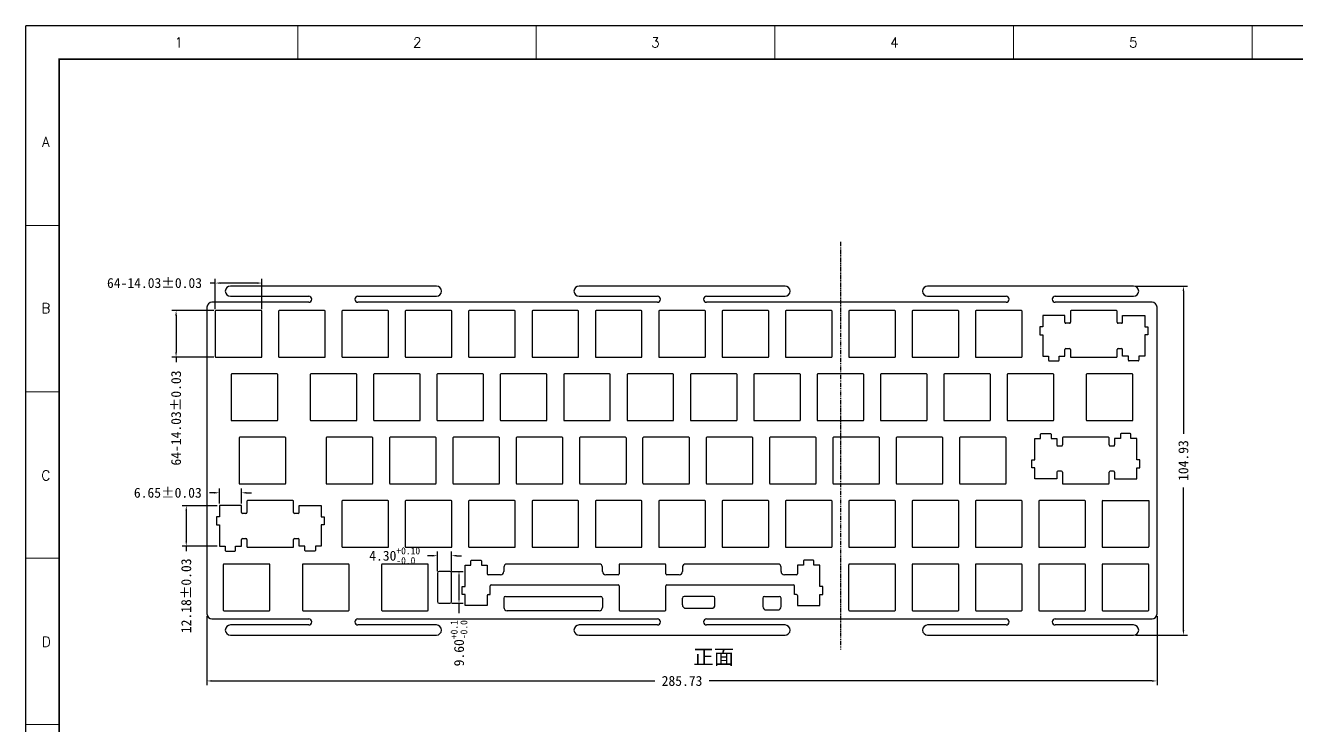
# Model space of a CAD drawing. Header units: millimetres. Extents: x -704 to 518, y -158 to 262.
# Drawn here: x -76.7 to 305.6, y 51.9 to 262.4 of the extents above; entities that cross this region are included whole.
import ezdxf
from ezdxf.enums import TextEntityAlignment as Align

# ---------------------------------------------------------------- set-up
doc = ezdxf.new("R2010")
doc.units = ezdxf.units.MM
doc.linetypes.add('PHANTOM', pattern=[2.5, 1.25, -0.25, 0.25, -0.25, 0.25, -0.25])
for name, color, linetype in [('0 @ 1', 7, 'Continuous'), ('DEFAULT_3', 7, 'PHANTOM'), ('KeepOutLayer', 6, 'Continuous')]:
    doc.layers.add(name, color=color, linetype=linetype)
doc.styles.add('POSITION', font='romanc.shx', dxfattribs={"height": 3})
doc.styles.get("Standard").update_dxf_attribs({"font": ''})
doc.styles.add('说明', font='', dxfattribs={"height": 3})
doc.styles.get('Standard').set_extended_font_data('SimSun')
doc.styles.get('说明').set_extended_font_data('SimSun')
doc.dimstyles.get("Standard").update_dxf_attribs({"dimtxt": 3, "dimasz": 1.5, "dimexe": 1.25, "dimexo": 0.65, "dimgap": 2, "dimtad": 0, "dimzin": 0, "dimdsep": 46, "dimtxsty": 'Standard', "dimcen": 2, "dimclrd": 3, "dimclre": 3, "dimclrt": 3, "dimazin": 0, "dimtfac": 1, "dimtofl": 0, "dimtmove": 0, "dimatfit": 3, "dimfxl": 0, "dimtolj": 1, "dimtzin": 0, "dimarcsym": 0})

# ---------------------------------------------------------------- blocks, each defined once
blk = doc.blocks.new('*D63')
at = {"color": 3, "lineweight": -2, "transparency": 16777216}
for p, q in [((-19.63, 184.9), (-21.13, 184.9)), ((-19.63, 177.09), (-19.63, 186.15)), ((-7.1, 184.9), (-18.13, 184.9)), ((-5.6, 177.09), (-5.6, 186.15))]:
    blk.add_line(p, q, dxfattribs=at)
at = {"color": 3, "transparency": 16777216}
for points in [[(-18.13, 185.15), (-18.13, 184.65), (-19.63, 184.9)], [(-7.1, 185.15), (-7.1, 184.65), (-5.6, 184.9)]]:
    blk.add_solid(points, dxfattribs=at)
at = {"layer": 'Defpoints', "color": 0, "transparency": 16777216}
for p in [(-19.63, 184.9), (-19.63, 176.44), (-5.6, 176.44)]:
    blk.add_point(p, dxfattribs=at)
at = {"color": 3, "transparency": 16777216, "insert": (-37.91, 184.9), "char_height": 3, "attachment_point": 5}
blk.add_mtext('\\A1;64-14.03%%P0.03', dxfattribs=at)
blk = doc.blocks.new('*D64')
at = {"color": 3, "lineweight": -2, "transparency": 16777216}
for p, q in [((-20.08, 176.63), (-32.67, 176.63)), ((-31.42, 175.13), (-31.42, 164.1)), ((-20.08, 162.6), (-32.67, 162.6)), ((-31.42, 162.6), (-31.42, 161.1))]:
    blk.add_line(p, q, dxfattribs=at)
at = {"color": 3, "transparency": 16777216}
for points in [[(-31.67, 175.13), (-31.17, 175.13), (-31.42, 176.63)], [(-31.67, 164.1), (-31.17, 164.1), (-31.42, 162.6)]]:
    blk.add_solid(points, dxfattribs=at)
at = {"layer": 'Defpoints', "color": 0, "transparency": 16777216}
for p in [(-19.43, 176.63), (-31.42, 162.6), (-19.43, 162.6)]:
    blk.add_point(p, dxfattribs=at)
at = {"color": 3, "transparency": 16777216, "insert": (-31.42, 144.32), "char_height": 3, "attachment_point": 5, "rotation": 90}
blk.add_mtext('\\A1;64-14.03%%P0.03', dxfattribs=at)
blk = doc.blocks.new('*D65')
at = {"color": 3, "lineweight": -2, "transparency": 16777216}
for p, q in [((-19.06, 117.97), (-29.61, 117.97)), ((-28.36, 116.47), (-28.36, 107.29)), ((-19.06, 105.79), (-29.61, 105.79)), ((-28.36, 105.79), (-28.36, 104.29))]:
    blk.add_line(p, q, dxfattribs=at)
at = {"color": 3, "transparency": 16777216}
for points in [[(-28.61, 116.47), (-28.11, 116.47), (-28.36, 117.97)], [(-28.61, 107.29), (-28.11, 107.29), (-28.36, 105.79)]]:
    blk.add_solid(points, dxfattribs=at)
at = {"layer": 'Defpoints', "color": 0, "transparency": 16777216}
for p in [(-18.41, 117.97), (-28.36, 105.79), (-18.41, 105.79)]:
    blk.add_point(p, dxfattribs=at)
at = {"color": 3, "transparency": 16777216, "insert": (-28.36, 90.87), "char_height": 3, "attachment_point": 5, "rotation": 90}
blk.add_mtext('\\A1;12.18%%P0.03', dxfattribs=at)
blk = doc.blocks.new('*D66')
at = {"color": 3, "lineweight": -2, "transparency": 16777216}
for p, q in [((-18.41, 118.62), (-18.41, 123.09)), ((-11.76, 118.62), (-11.76, 123.09)), ((-19.91, 121.84), (-21.41, 121.84)), ((-10.26, 121.84), (-8.76, 121.84))]:
    blk.add_line(p, q, dxfattribs=at)
at = {"color": 3, "transparency": 16777216}
for points in [[(-19.91, 122.09), (-19.91, 121.59), (-18.41, 121.84)], [(-10.26, 122.09), (-10.26, 121.59), (-11.76, 121.84)]]:
    blk.add_solid(points, dxfattribs=at)
at = {"layer": 'Defpoints', "color": 0, "transparency": 16777216}
for p in [(-18.41, 121.84), (-18.41, 117.97), (-11.76, 117.97)]:
    blk.add_point(p, dxfattribs=at)
at = {"color": 3, "transparency": 16777216, "insert": (-33.91, 121.84), "char_height": 3, "attachment_point": 5}
blk.add_mtext('\\A1;6.65%%P0.03', dxfattribs=at)
blk = doc.blocks.new('*D67')
at = {"color": 3, "lineweight": -2, "transparency": 16777216}
for p, q in [((47.15, 98.27), (47.15, 104.18)), ((51.45, 98.27), (51.45, 104.18)), ((45.65, 102.93), (44.15, 102.93)), ((52.95, 102.93), (54.45, 102.93))]:
    blk.add_line(p, q, dxfattribs=at)
at = {"color": 3, "transparency": 16777216}
for points in [[(45.65, 103.18), (45.65, 102.68), (47.15, 102.93)], [(52.95, 103.18), (52.95, 102.68), (51.45, 102.93)]]:
    blk.add_solid(points, dxfattribs=at)
at = {"layer": 'Defpoints', "color": 0, "transparency": 16777216}
for p in [(47.15, 102.93), (47.15, 97.62), (51.45, 97.62)]:
    blk.add_point(p, dxfattribs=at)
at = {"color": 3, "transparency": 16777216, "insert": (34.32, 102.93), "char_height": 3, "attachment_point": 5}
blk.add_mtext('\\A1;4.30{\\H0.7x;\\S+0.10^ -0.0;}', dxfattribs=at)
blk = doc.blocks.new('*D68')
at = {"color": 3, "lineweight": -2, "transparency": 16777216}
for p, q in [((51.5, 98.22), (54.91, 98.22)), ((53.66, 96.72), (53.66, 90.12)), ((51.5, 88.62), (54.91, 88.62)), ((53.66, 88.62), (53.66, 85.69))]:
    blk.add_line(p, q, dxfattribs=at)
at = {"color": 3, "transparency": 16777216}
for points in [[(53.41, 96.72), (53.91, 96.72), (53.66, 98.22)], [(53.41, 90.12), (53.91, 90.12), (53.66, 88.62)]]:
    blk.add_solid(points, dxfattribs=at)
at = {"layer": 'Defpoints', "color": 0, "transparency": 16777216}
for p in [(50.85, 98.22), (50.85, 88.62), (53.66, 88.62)]:
    blk.add_point(p, dxfattribs=at)
at = {"color": 3, "transparency": 16777216, "insert": (53.66, 76.61), "char_height": 3, "attachment_point": 5, "rotation": 90}
blk.add_mtext('\\A1;9.60{\\H0.7x;\\S+0.1^ -0.0;}', dxfattribs=at)
blk = doc.blocks.new('*D69')
at = {"color": 3, "lineweight": -2, "transparency": 16777216}
for p, q in [((257.21, 183.98), (272.78, 183.98)), ((271.53, 182.48), (271.53, 139.59)), ((271.53, 80.55), (271.53, 123.47)), ((257.2, 79.05), (272.78, 79.05))]:
    blk.add_line(p, q, dxfattribs=at)
at = {"color": 3, "transparency": 16777216}
for points in [[(271.28, 182.48), (271.78, 182.48), (271.53, 183.98)], [(271.28, 80.55), (271.78, 80.55), (271.53, 79.05)]]:
    blk.add_solid(points, dxfattribs=at)
at = {"layer": 'Defpoints', "color": 0, "transparency": 16777216}
for p in [(256.56, 183.98), (256.55, 79.05), (271.53, 79.05)]:
    blk.add_point(p, dxfattribs=at)
at = {"color": 3, "transparency": 16777216, "insert": (271.53, 131.53), "char_height": 3, "attachment_point": 5, "rotation": 90}
blk.add_mtext('\\A1;104.93', dxfattribs=at)
blk = doc.blocks.new('*D70')
at = {"color": 3, "lineweight": -2, "transparency": 16777216}
for p, q in [((-22.13, 84.75), (-22.13, 64.02)), ((263.6, 84.75), (263.6, 64.02)), ((-20.63, 65.27), (112.54, 65.27)), ((262.1, 65.27), (128.93, 65.27))]:
    blk.add_line(p, q, dxfattribs=at)
at = {"color": 3, "transparency": 16777216}
for points in [[(-20.63, 65.52), (-20.63, 65.02), (-22.13, 65.27)], [(262.1, 65.52), (262.1, 65.02), (263.6, 65.27)]]:
    blk.add_solid(points, dxfattribs=at)
at = {"layer": 'Defpoints', "color": 0, "transparency": 16777216}
for p in [(-22.13, 85.4), (263.6, 85.4), (263.6, 65.27)]:
    blk.add_point(p, dxfattribs=at)
at = {"color": 3, "transparency": 16777216, "insert": (120.74, 65.27), "char_height": 3, "attachment_point": 5}
blk.add_mtext('\\A1;285.73', dxfattribs=at)

msp = doc.modelspace()

# ---------------------------------------------------------------- linework, layer by layer
for p in [(517.414, 262.205), (-76.586, -157.795)]:
    msp.add_line(p, (-76.586, 262.205))
at = {"color": 7, "linetype": 'Continuous'}
for p, q in [((-19.63, 176.432), (-19.63, 162.802)), ((-5.8, 176.632), (-19.43, 176.632)), ((-5.6, 162.802), (-5.6, 176.432)), ((-0.58, 176.432), (-0.58, 162.802)), ((13.25, 176.632), (-0.38, 176.632)), ((13.45, 162.802), (13.45, 176.432)), ((18.47, 176.432), (18.47, 162.802)), ((32.3, 176.632), (18.67, 176.632)), ((32.5, 162.802), (32.5, 176.432)), ((37.52, 176.432), (37.52, 162.802)), ((51.35, 176.632), (37.72, 176.632)), ((51.55, 162.802), (51.55, 176.432)), ((56.57, 176.432), (56.57, 162.802)), ((70.4, 176.632), (56.77, 176.632)), ((70.6, 162.802), (70.6, 176.432)), ((75.62, 176.432), (75.62, 162.802)), ((89.45, 176.632), (75.82, 176.632)), ((89.65, 162.802), (89.65, 176.432)), ((94.67, 176.432), (94.67, 162.802)), ((108.5, 176.632), (94.87, 176.632)), ((108.7, 162.802), (108.7, 176.432)), ((113.72, 176.432), (113.72, 162.802)), ((127.55, 176.632), (113.92, 176.632)), ((127.75, 162.802), (127.75, 176.432)), ((132.77, 176.432), (132.77, 162.802)), ((146.6, 176.632), (132.97, 176.632)), ((146.8, 162.802), (146.8, 176.432)), ((151.82, 176.432), (151.82, 162.802)), ((165.65, 176.632), (152.02, 176.632)), ((165.85, 162.802), (165.85, 176.432)), ((170.87, 176.432), (170.87, 162.802)), ((184.7, 176.632), (171.07, 176.632)), ((184.9, 162.802), (184.9, 176.432)), ((189.92, 176.432), (189.92, 162.802)), ((203.75, 176.632), (190.12, 176.632)), ((203.95, 162.802), (203.95, 176.432)), ((208.97, 176.432), (208.97, 162.802)), ((222.8, 176.632), (209.17, 176.632)), ((223, 162.802), (223, 176.432)), ((237.545, 176.432), (237.545, 173.102)), ((251.375, 176.632), (237.745, 176.632)), ((251.575, 173.102), (251.575, 176.432)), ((229.235, 175.122), (229.235, 171.787)), ((235.885, 175.122), (229.235, 175.122)), ((235.885, 173.102), (235.885, 175.122)), ((237.245, 172.802), (236.185, 172.802)), ((252.935, 172.802), (251.875, 172.802)), ((253.235, 173.102), (253.235, 175.122)), ((253.235, 175.122), (259.885, 175.122)), ((259.885, 175.122), (259.885, 171.787)), ((228.335, 171.787), (228.335, 169.367)), ((229.235, 171.787), (228.335, 171.787)), ((228.335, 169.367), (229.235, 169.367)), ((229.235, 169.367), (229.235, 162.942)), ((259.885, 171.787), (260.785, 171.787)), ((259.885, 169.367), (259.885, 162.942)), ((260.785, 169.367), (259.885, 169.367)), ((260.785, 171.787), (260.785, 169.367)), ((235.885, 162.942), (235.885, 164.913)), ((236.185, 165.213), (237.245, 165.213)), ((237.545, 164.913), (237.545, 162.802)), ((251.575, 162.802), (251.575, 164.913)), ((251.875, 165.213), (252.935, 165.213)), ((253.235, 162.942), (253.235, 164.913)), ((-19.43, 162.602), (-5.8, 162.602)), ((-0.38, 162.602), (13.25, 162.602)), ((18.67, 162.602), (32.3, 162.602)), ((37.72, 162.602), (51.35, 162.602)), ((56.77, 162.602), (70.4, 162.602)), ((75.82, 162.602), (89.45, 162.602)), ((94.87, 162.602), (108.5, 162.602)), ((113.92, 162.602), (127.55, 162.602)), ((132.97, 162.602), (146.6, 162.602)), ((152.02, 162.602), (165.65, 162.602)), ((171.07, 162.602), (184.7, 162.602)), ((190.12, 162.602), (203.75, 162.602)), ((209.17, 162.602), (222.8, 162.602)), ((229.235, 162.942), (230.985, 162.942)), ((230.985, 162.942), (230.985, 161.667)), ((231.185, 161.467), (233.935, 161.467)), ((234.135, 161.667), (234.135, 162.942)), ((234.135, 162.942), (235.885, 162.942)), ((237.745, 162.602), (251.375, 162.602)), ((254.985, 162.942), (253.235, 162.942)), ((254.985, 161.667), (254.985, 162.942)), ((257.935, 161.467), (255.185, 161.467)), ((258.135, 162.942), (258.135, 161.667)), ((259.885, 162.942), (258.135, 162.942)), ((-14.867, 157.382), (-14.867, 143.752)), ((-1.037, 157.582), (-14.667, 157.582)), ((-0.837, 143.752), (-0.837, 157.382)), ((8.945, 157.382), (8.945, 143.752)), ((22.775, 157.582), (9.145, 157.582)), ((22.975, 143.752), (22.975, 157.382)), ((27.995, 157.382), (27.995, 143.752)), ((41.825, 157.582), (28.195, 157.582)), ((42.025, 143.752), (42.025, 157.382)), ((47.045, 157.382), (47.045, 143.752)), ((60.875, 157.582), (47.245, 157.582)), ((61.075, 143.752), (61.075, 157.382)), ((66.095, 157.382), (66.095, 143.752)), ((79.925, 157.582), (66.295, 157.582)), ((80.125, 143.752), (80.125, 157.382)), ((85.145, 157.382), (85.145, 143.752)), ((98.975, 157.582), (85.345, 157.582)), ((99.175, 143.752), (99.175, 157.382)), ((104.195, 157.382), (104.195, 143.752)), ((118.025, 157.582), (104.395, 157.582)), ((118.225, 143.752), (118.225, 157.382)), ((123.245, 157.382), (123.245, 143.752)), ((137.075, 157.582), (123.445, 157.582)), ((137.275, 143.752), (137.275, 157.382)), ((142.295, 157.382), (142.295, 143.752)), ((156.125, 157.582), (142.495, 157.582)), ((156.325, 143.752), (156.325, 157.382)), ((161.345, 157.382), (161.345, 143.752)), ((175.175, 157.582), (161.545, 157.582)), ((175.375, 143.752), (175.375, 157.382)), ((180.395, 157.382), (180.395, 143.752)), ((194.225, 157.582), (180.595, 157.582)), ((194.425, 143.752), (194.425, 157.382)), ((199.445, 157.382), (199.445, 143.752)), ((213.275, 157.582), (199.645, 157.582)), ((213.475, 143.752), (213.475, 157.382)), ((218.495, 157.382), (218.495, 143.752)), ((232.325, 157.582), (218.695, 157.582)), ((232.525, 143.752), (232.525, 157.382)), ((242.308, 157.382), (242.308, 143.752)), ((256.138, 157.582), (242.508, 157.582)), ((256.338, 143.752), (256.338, 157.382)), ((-14.667, 143.552), (-1.037, 143.552)), ((9.145, 143.552), (22.775, 143.552)), ((28.195, 143.552), (41.825, 143.552)), ((47.245, 143.552), (60.875, 143.552)), ((66.295, 143.552), (79.925, 143.552)), ((85.345, 143.552), (98.975, 143.552)), ((104.395, 143.552), (118.025, 143.552)), ((123.445, 143.552), (137.075, 143.552)), ((142.495, 143.552), (156.125, 143.552)), ((161.545, 143.552), (175.175, 143.552)), ((180.595, 143.552), (194.225, 143.552)), ((199.645, 143.552), (213.275, 143.552)), ((218.695, 143.552), (232.325, 143.552)), ((242.508, 143.552), (256.138, 143.552)), ((-12.486, 138.332), (-12.486, 124.702)), ((1.344, 138.532), (-12.286, 138.532)), ((1.544, 124.702), (1.544, 138.332)), ((13.704, 138.332), (13.704, 124.702)), ((27.534, 138.532), (13.904, 138.532)), ((27.734, 124.702), (27.734, 138.332)), ((32.754, 138.332), (32.754, 124.702)), ((46.584, 138.532), (32.954, 138.532)), ((46.784, 124.702), (46.784, 138.332)), ((51.804, 138.332), (51.804, 124.702)), ((65.634, 138.532), (52.004, 138.532)), ((65.834, 124.702), (65.834, 138.332)), ((70.854, 138.332), (70.854, 124.702)), ((84.684, 138.532), (71.054, 138.532)), ((84.884, 124.702), (84.884, 138.332)), ((89.904, 138.332), (89.904, 124.702)), ((103.734, 138.532), (90.104, 138.532)), ((103.934, 138.332), (103.934, 124.702)), ((108.954, 124.702), (108.954, 138.332)), ((122.784, 138.532), (109.154, 138.532)), ((122.984, 124.702), (122.984, 138.332)), ((128.004, 138.332), (128.004, 124.702)), ((141.834, 138.532), (128.204, 138.532)), ((142.034, 124.702), (142.034, 138.332)), ((147.054, 138.332), (147.054, 124.702)), ((160.884, 138.532), (147.254, 138.532)), ((161.084, 124.702), (161.084, 138.332)), ((166.104, 138.332), (166.104, 124.702)), ((179.934, 138.532), (166.304, 138.532)), ((180.134, 124.702), (180.134, 138.332)), ((185.154, 138.332), (185.154, 124.702)), ((198.984, 138.532), (185.354, 138.532)), ((199.184, 124.702), (199.184, 138.332)), ((204.204, 138.332), (204.204, 124.702)), ((218.034, 138.532), (204.404, 138.532)), ((218.234, 124.702), (218.234, 138.332)), ((226.85, 131.767), (226.85, 138.192)), ((226.85, 138.192), (228.6, 138.192)), ((228.6, 138.192), (228.6, 139.467)), ((228.8, 139.667), (231.55, 139.667)), ((231.75, 139.467), (231.75, 138.192)), ((231.75, 138.192), (233.5, 138.192)), ((233.5, 138.192), (233.5, 136.222)), ((235.16, 138.332), (235.16, 136.222)), ((248.99, 138.532), (235.36, 138.532)), ((249.19, 136.222), (249.19, 138.332)), ((250.85, 138.192), (250.85, 136.222)), ((252.6, 138.192), (250.85, 138.192)), ((252.6, 139.467), (252.6, 138.192)), ((255.55, 139.667), (252.8, 139.667)), ((255.75, 138.192), (255.75, 139.467)), ((257.5, 138.192), (255.75, 138.192)), ((257.5, 131.767), (257.5, 138.192)), ((233.8, 135.922), (234.86, 135.922)), ((249.49, 135.922), (250.55, 135.922)), ((225.95, 129.347), (225.95, 131.767)), ((225.95, 131.767), (226.85, 131.767)), ((258.4, 131.767), (257.5, 131.767)), ((258.4, 129.347), (258.4, 131.767)), ((226.85, 129.347), (225.95, 129.347)), ((226.85, 126.012), (226.85, 129.347)), ((233.5, 128.033), (233.5, 126.012)), ((234.86, 128.333), (233.8, 128.333)), ((235.16, 128.033), (235.16, 124.702)), ((249.19, 124.702), (249.19, 128.033)), ((250.55, 128.333), (249.49, 128.333)), ((250.85, 128.033), (250.85, 126.012)), ((257.5, 126.012), (257.5, 129.347)), ((257.5, 129.347), (258.4, 129.347)), ((-12.286, 124.502), (1.344, 124.502)), ((13.904, 124.502), (27.534, 124.502)), ((32.954, 124.502), (46.584, 124.502)), ((52.004, 124.502), (65.634, 124.502)), ((71.054, 124.502), (84.684, 124.502)), ((90.104, 124.502), (103.734, 124.502)), ((109.154, 124.502), (122.784, 124.502)), ((128.204, 124.502), (141.834, 124.502)), ((147.254, 124.502), (160.884, 124.502)), ((166.304, 124.502), (179.934, 124.502)), ((185.354, 124.502), (198.984, 124.502)), ((204.404, 124.502), (218.034, 124.502)), ((233.5, 126.012), (226.85, 126.012)), ((235.36, 124.502), (248.99, 124.502)), ((250.85, 126.012), (257.5, 126.012)), ((-10.105, 119.282), (-10.105, 115.952)), ((3.725, 119.482), (-9.905, 119.482)), ((3.925, 115.952), (3.925, 119.282)), ((18.47, 119.282), (18.47, 105.652)), ((32.3, 119.482), (18.67, 119.482)), ((32.5, 105.652), (32.5, 119.282)), ((37.52, 119.282), (37.52, 105.652)), ((51.35, 119.482), (37.72, 119.482)), ((51.55, 105.652), (51.55, 119.282)), ((56.57, 119.282), (56.57, 105.652)), ((70.4, 119.482), (56.77, 119.482)), ((70.6, 105.652), (70.6, 119.282)), ((75.62, 119.282), (75.62, 105.652)), ((89.45, 119.482), (75.82, 119.482)), ((89.65, 105.652), (89.65, 119.282)), ((94.67, 119.282), (94.67, 105.652)), ((108.5, 119.482), (94.87, 119.482)), ((108.7, 105.652), (108.7, 119.282)), ((113.72, 119.282), (113.72, 105.652)), ((127.55, 119.482), (113.92, 119.482)), ((127.75, 105.652), (127.75, 119.282)), ((132.77, 119.282), (132.77, 105.652)), ((146.6, 119.482), (132.97, 119.482)), ((146.8, 105.652), (146.8, 119.282)), ((151.82, 119.282), (151.82, 105.652)), ((165.65, 119.482), (152.02, 119.482)), ((165.85, 105.652), (165.85, 119.282)), ((170.87, 119.282), (170.87, 105.652)), ((184.7, 119.482), (171.07, 119.482)), ((184.9, 105.652), (184.9, 119.282)), ((189.92, 119.282), (189.92, 105.652)), ((203.75, 119.482), (190.12, 119.482)), ((203.95, 105.652), (203.95, 119.282)), ((208.97, 119.282), (208.97, 105.652)), ((222.8, 119.482), (209.17, 119.482)), ((223, 105.652), (223, 119.282)), ((228.02, 119.282), (228.02, 105.652)), ((241.85, 119.482), (228.22, 119.482)), ((242.05, 105.652), (242.05, 119.282)), ((247.07, 119.282), (247.07, 105.652)), ((247.27, 119.482), (261.1, 119.482)), ((261.1, 119.482), (261.1, 105.652)), ((-18.415, 117.972), (-18.415, 114.637)), ((-11.765, 117.972), (-18.415, 117.972)), ((-11.765, 115.952), (-11.765, 117.972)), ((-10.405, 115.652), (-11.465, 115.652)), ((5.285, 115.652), (4.225, 115.652)), ((5.585, 115.952), (5.585, 117.972)), ((5.585, 117.972), (12.235, 117.972)), ((12.235, 117.972), (12.235, 114.637)), ((-19.315, 114.637), (-19.315, 112.217)), ((-18.415, 114.637), (-19.315, 114.637)), ((-19.315, 112.217), (-18.415, 112.217)), ((-18.415, 112.217), (-18.415, 105.792)), ((12.235, 114.637), (13.135, 114.637)), ((12.235, 112.217), (12.235, 105.792)), ((13.135, 112.217), (12.235, 112.217)), ((13.135, 114.637), (13.135, 112.217)), ((-11.765, 105.792), (-11.765, 107.763)), ((-11.465, 108.063), (-10.405, 108.063)), ((-10.105, 107.763), (-10.105, 105.652)), ((3.925, 105.652), (3.925, 107.763)), ((4.225, 108.063), (5.285, 108.063)), ((5.585, 105.792), (5.585, 107.763)), ((-18.415, 105.792), (-16.665, 105.792)), ((-16.665, 105.792), (-16.665, 104.517)), ((-16.465, 104.317), (-13.715, 104.317)), ((-13.515, 104.517), (-13.515, 105.792)), ((-13.515, 105.792), (-11.765, 105.792)), ((-9.905, 105.452), (3.725, 105.452)), ((7.335, 105.792), (5.585, 105.792)), ((7.335, 104.517), (7.335, 105.792)), ((10.285, 104.317), (7.535, 104.317)), ((10.485, 105.792), (10.485, 104.517)), ((12.235, 105.792), (10.485, 105.792)), ((18.67, 105.452), (32.3, 105.452)), ((37.72, 105.452), (51.35, 105.452)), ((56.77, 105.452), (70.4, 105.452)), ((75.82, 105.452), (89.45, 105.452)), ((94.87, 105.452), (108.5, 105.452)), ((113.92, 105.452), (127.55, 105.452)), ((132.97, 105.452), (146.6, 105.452)), ((152.02, 105.452), (165.65, 105.452)), ((171.07, 105.452), (184.7, 105.452)), ((190.12, 105.452), (203.75, 105.452)), ((209.17, 105.452), (222.8, 105.452)), ((228.22, 105.452), (241.85, 105.452)), ((247.27, 105.452), (260.9, 105.452)), ((-17.249, 100.232), (-17.249, 86.602)), ((-3.419, 100.432), (-17.049, 100.432)), ((-3.219, 86.602), (-3.219, 100.232)), ((6.564, 100.232), (6.564, 86.602)), ((20.394, 100.432), (6.764, 100.432)), ((20.594, 86.602), (20.594, 100.232)), ((30.376, 100.232), (30.376, 86.602)), ((44.206, 100.432), (30.576, 100.432)), ((44.406, 86.602), (44.406, 100.232)), ((55.504, 93.667), (55.504, 100.092)), ((55.504, 100.092), (57.254, 100.092)), ((57.254, 100.092), (57.254, 101.367)), ((57.454, 101.567), (60.204, 101.567)), ((60.404, 101.367), (60.404, 100.092)), ((60.404, 100.092), (62.154, 100.092)), ((62.154, 100.092), (62.154, 97.472)), ((67.13, 99.432), (67.13, 98.172)), ((95.814, 100.432), (68.13, 100.432)), ((96.814, 98.172), (96.814, 99.432)), ((101.814, 100.232), (101.814, 97.465)), ((115.644, 100.432), (102.014, 100.432)), ((115.844, 97.465), (115.844, 100.232)), ((120.844, 99.432), (120.844, 98.172)), ((149.528, 100.432), (121.844, 100.432)), ((150.528, 98.172), (150.528, 99.432)), ((155.504, 100.092), (155.504, 97.472)), ((157.254, 100.092), (155.504, 100.092)), ((157.254, 101.367), (157.254, 100.092)), ((160.204, 101.567), (157.454, 101.567)), ((160.404, 100.092), (160.404, 101.367)), ((162.154, 100.092), (160.404, 100.092)), ((162.154, 93.667), (162.154, 100.092)), ((170.87, 86.602), (170.87, 100.232)), ((184.7, 100.432), (171.07, 100.432)), ((184.9, 86.602), (184.9, 100.232)), ((189.92, 100.232), (189.92, 86.602)), ((203.75, 100.432), (190.12, 100.432)), ((203.95, 86.602), (203.95, 100.232)), ((208.97, 100.232), (208.97, 86.602)), ((222.8, 100.432), (209.17, 100.432)), ((223, 86.602), (223, 100.232)), ((228.02, 100.232), (228.02, 86.602)), ((241.85, 100.432), (228.22, 100.432)), ((242.05, 86.602), (242.05, 100.232)), ((247.07, 100.232), (247.07, 86.602)), ((260.9, 100.432), (247.27, 100.432)), ((261.1, 86.602), (261.1, 100.232)), ((47.151, 97.717), (47.151, 89.117)), ((50.951, 98.217), (47.651, 98.217)), ((51.451, 89.117), (51.451, 97.717)), ((66.13, 97.172), (62.454, 97.172)), ((101.521, 97.172), (97.814, 97.172)), ((119.844, 97.172), (116.137, 97.172)), ((155.204, 97.172), (151.528, 97.172)), ((54.604, 91.247), (54.604, 93.667)), ((54.604, 93.667), (55.504, 93.667)), ((63.054, 91.247), (63.054, 93.862)), ((63.354, 94.162), (101.521, 94.162)), ((101.814, 93.87), (101.814, 86.602)), ((115.844, 86.602), (115.844, 93.87)), ((116.137, 94.162), (154.304, 94.162)), ((154.604, 91.247), (154.604, 93.862)), ((163.054, 93.667), (162.154, 93.667)), ((163.054, 91.247), (163.054, 93.667)), ((47.651, 88.617), (50.951, 88.617)), ((55.504, 91.247), (54.604, 91.247)), ((55.504, 87.912), (55.504, 91.247)), ((62.154, 90.947), (62.154, 87.912)), ((67.13, 90.162), (67.13, 87.402)), ((67.63, 90.662), (96.314, 90.662)), ((96.814, 90.162), (96.814, 87.402)), ((120.844, 88.117), (120.844, 90.162)), ((130.654, 88.117), (130.654, 90.162)), ((145.028, 90.162), (145.028, 87.617)), ((150.528, 87.617), (150.528, 90.162)), ((155.204, 91.247), (154.604, 91.247)), ((155.504, 90.947), (155.504, 87.912)), ((162.154, 87.912), (162.154, 91.247)), ((162.154, 91.247), (163.054, 91.247)), ((-17.049, 86.402), (-3.419, 86.402)), ((6.764, 86.402), (20.394, 86.402)), ((30.576, 86.402), (44.206, 86.402)), ((62.154, 87.912), (55.504, 87.912)), ((95.814, 86.402), (68.13, 86.402)), ((102.014, 86.402), (115.644, 86.402)), ((121.844, 87.117), (129.654, 87.117)), ((146.028, 86.617), (149.528, 86.617)), ((155.504, 87.912), (162.154, 87.912)), ((171.07, 86.402), (184.7, 86.402)), ((190.12, 86.402), (203.75, 86.402)), ((209.17, 86.402), (222.8, 86.402)), ((228.22, 86.402), (241.85, 86.402)), ((247.27, 86.402), (260.9, 86.402))]:
    msp.add_line(p, q, dxfattribs=at)
at = {"color": 7}
for p, q in [((62.454, 91.247), (63.054, 91.247)), ((130.154, 90.662), (121.344, 90.662)), ((145.528, 90.662), (150.028, 90.662)), ((155.204, 91.247), (154.604, 91.247))]:
    msp.add_line(p, q, dxfattribs=at)
at = {"const_width": 0.3}
for points in [[(5.164, 252.205), (5.164, 262.205)], [(76.914, 252.205), (76.914, 262.205)], [(148.664, 252.205), (148.664, 262.205)], [(220.414, 252.205), (220.414, 262.205)], [(292.164, 252.205), (292.164, 262.205)], [(-66.586, 202.205), (-76.586, 202.205)], [(-66.586, 152.205), (-76.586, 152.205)], [(-66.586, 102.205), (-76.586, 102.205)], [(-76.586, 52.205), (-66.586, 52.205)]]:
    msp.add_lwpolyline(points, dxfattribs=at)
at = {"const_width": 0.5}
msp.add_lwpolyline([(-66.586, -147.795), (507.414, -147.795), (507.414, 252.205), (-66.586, 252.205)], close=True, dxfattribs=at)
at = {"color": 7, "linetype": 'Continuous'}
for centre, radius, start, end in [((-19.43, 176.432), 0.2, 90, 180), ((-5.8, 176.432), 0.2, 0, 90), ((-0.38, 176.432), 0.2, 90, 180), ((13.25, 176.432), 0.2, 0, 90), ((18.67, 176.432), 0.2, 90, 180), ((32.3, 176.432), 0.2, 0, 90), ((37.72, 176.432), 0.2, 90, 180), ((51.35, 176.432), 0.2, 0, 90), ((56.77, 176.432), 0.2, 90, 180), ((70.4, 176.432), 0.2, 0, 90), ((75.82, 176.432), 0.2, 90, 180), ((89.45, 176.432), 0.2, 0, 90), ((94.87, 176.432), 0.2, 90, 180), ((108.5, 176.432), 0.2, 0, 90), ((113.92, 176.432), 0.2, 90, 180), ((127.55, 176.432), 0.2, 0, 90), ((132.97, 176.432), 0.2, 90, 180), ((146.6, 176.432), 0.2, 0, 90), ((152.02, 176.432), 0.2, 90, 180), ((165.65, 176.432), 0.2, 0, 90), ((171.07, 176.432), 0.2, 90, 180), ((184.7, 176.432), 0.2, 0, 90), ((190.12, 176.432), 0.2, 90, 180), ((203.75, 176.432), 0.2, 0, 90), ((209.17, 176.432), 0.2, 90, 180), ((222.8, 176.432), 0.2, 0, 90), ((237.745, 176.432), 0.2, 90, 180), ((251.375, 176.432), 0.2, 0, 90), ((236.185, 173.102), 0.3, 180, 270), ((237.245, 173.102), 0.3, 270, 360), ((251.875, 173.102), 0.3, 180, 270), ((252.935, 173.102), 0.3, 270, 0), ((236.185, 164.913), 0.3, 90, 180), ((237.245, 164.913), 0.3, 0, 90), ((251.875, 164.913), 0.3, 90, 180), ((252.935, 164.913), 0.3, 0, 90), ((-19.43, 162.802), 0.2, 180, 270), ((-5.8, 162.802), 0.2, 270, 0), ((-0.38, 162.802), 0.2, 180, 270), ((13.25, 162.802), 0.2, 270, 0), ((18.67, 162.802), 0.2, 180, 270), ((32.3, 162.802), 0.2, 270, 0), ((37.72, 162.802), 0.2, 180, 270), ((51.35, 162.802), 0.2, 270, 0), ((56.77, 162.802), 0.2, 180, 270), ((70.4, 162.802), 0.2, 270, 0), ((75.82, 162.802), 0.2, 180, 270), ((89.45, 162.802), 0.2, 270, 0), ((94.87, 162.802), 0.2, 180, 270), ((108.5, 162.802), 0.2, 270, 0), ((113.92, 162.802), 0.2, 180, 270), ((127.55, 162.802), 0.2, 270, 0), ((132.97, 162.802), 0.2, 180, 270), ((146.6, 162.802), 0.2, 270, 0), ((152.02, 162.802), 0.2, 180, 270), ((165.65, 162.802), 0.2, 270, 0), ((171.07, 162.802), 0.2, 180, 270), ((184.7, 162.802), 0.2, 270, 0), ((190.12, 162.802), 0.2, 180, 270), ((203.75, 162.802), 0.2, 270, 0), ((209.17, 162.802), 0.2, 180, 270), ((222.8, 162.802), 0.2, 270, 0), ((231.185, 161.667), 0.2, 180, 270), ((233.935, 161.667), 0.2, 270, 0), ((237.745, 162.802), 0.2, 180, 270), ((251.375, 162.802), 0.2, 270, 0), ((255.185, 161.667), 0.2, 180, 270), ((257.935, 161.667), 0.2, 270, 0), ((-14.667, 157.382), 0.2, 90, 180), ((-1.037, 157.382), 0.2, 0, 90), ((9.145, 157.382), 0.2, 90, 180), ((22.775, 157.382), 0.2, 0, 90), ((28.195, 157.382), 0.2, 90, 180), ((41.825, 157.382), 0.2, 0, 90), ((47.245, 157.382), 0.2, 90, 180), ((60.875, 157.382), 0.2, 0, 90), ((66.295, 157.382), 0.2, 90, 180), ((79.925, 157.382), 0.2, 0, 90), ((85.345, 157.382), 0.2, 90, 180), ((98.975, 157.382), 0.2, 0, 90), ((104.395, 157.382), 0.2, 90, 180), ((118.025, 157.382), 0.2, 0, 90), ((123.445, 157.382), 0.2, 90, 180), ((137.075, 157.382), 0.2, 0, 90), ((142.495, 157.382), 0.2, 90, 180), ((156.125, 157.382), 0.2, 0, 90), ((161.545, 157.382), 0.2, 90, 180), ((175.175, 157.382), 0.2, 0, 90), ((180.595, 157.382), 0.2, 90, 180), ((194.225, 157.382), 0.2, 0, 90), ((199.645, 157.382), 0.2, 90, 180), ((213.275, 157.382), 0.2, 0, 90), ((218.695, 157.382), 0.2, 90, 180), ((232.325, 157.382), 0.2, 0, 90), ((242.508, 157.382), 0.2, 90, 180), ((256.138, 157.382), 0.2, 0, 90), ((-14.667, 143.752), 0.2, 180, 270), ((-1.037, 143.752), 0.2, 270, 0), ((9.145, 143.752), 0.2, 180, 270), ((22.775, 143.752), 0.2, 270, 0), ((28.195, 143.752), 0.2, 180, 270), ((41.825, 143.752), 0.2, 270, 0), ((47.245, 143.752), 0.2, 180, 270), ((60.875, 143.752), 0.2, 270, 0), ((66.295, 143.752), 0.2, 180, 270), ((79.925, 143.752), 0.2, 270, 0), ((85.345, 143.752), 0.2, 180, 270), ((98.975, 143.752), 0.2, 270, 0), ((104.395, 143.752), 0.2, 180, 270), ((118.025, 143.752), 0.2, 270, 0), ((123.445, 143.752), 0.2, 180, 270), ((137.075, 143.752), 0.2, 270, 0), ((142.495, 143.752), 0.2, 180, 270), ((156.125, 143.752), 0.2, 270, 0), ((161.545, 143.752), 0.2, 180, 270), ((175.175, 143.752), 0.2, 270, 0), ((180.595, 143.752), 0.2, 180, 270), ((194.225, 143.752), 0.2, 270, 0), ((199.645, 143.752), 0.2, 180, 270), ((213.275, 143.752), 0.2, 270, 0), ((218.695, 143.752), 0.2, 180, 270), ((232.325, 143.752), 0.2, 270, 0), ((242.508, 143.752), 0.2, 180, 270), ((256.138, 143.752), 0.2, 270, 0), ((-12.286, 138.332), 0.2, 90, 180), ((1.344, 138.332), 0.2, 0, 90), ((13.904, 138.332), 0.2, 90, 180), ((27.534, 138.332), 0.2, 0, 90), ((32.954, 138.332), 0.2, 90, 180), ((46.584, 138.332), 0.2, 0, 90), ((52.004, 138.332), 0.2, 90, 180), ((65.634, 138.332), 0.2, 0, 90), ((71.054, 138.332), 0.2, 90, 180), ((84.684, 138.332), 0.2, 0, 90), ((90.104, 138.332), 0.2, 90, 180), ((103.734, 138.332), 0.2, 0, 90), ((109.154, 138.332), 0.2, 90, 180), ((122.784, 138.332), 0.2, 0, 90), ((128.204, 138.332), 0.2, 90, 180), ((141.834, 138.332), 0.2, 0, 90), ((147.254, 138.332), 0.2, 90, 180), ((160.884, 138.332), 0.2, 0, 90), ((166.304, 138.332), 0.2, 90, 180), ((179.934, 138.332), 0.2, 0, 90), ((185.354, 138.332), 0.2, 90, 180), ((198.984, 138.332), 0.2, 0, 90), ((204.404, 138.332), 0.2, 90, 180), ((218.034, 138.332), 0.2, 0, 90), ((228.8, 139.467), 0.2, 90, 180), ((231.55, 139.467), 0.2, 0, 90), ((235.36, 138.332), 0.2, 90, 180), ((248.99, 138.332), 0.2, 0, 90), ((252.8, 139.467), 0.2, 90, 180), ((255.55, 139.467), 0.2, 0, 90), ((233.8, 136.222), 0.3, 180, 270), ((234.86, 136.222), 0.3, 270, 0), ((249.49, 136.222), 0.3, 180, 270), ((250.55, 136.222), 0.3, 270, 0), ((233.8, 128.033), 0.3, 90, 180), ((234.86, 128.033), 0.3, 0, 90), ((249.49, 128.033), 0.3, 90, 180), ((250.55, 128.033), 0.3, 0, 90), ((-12.286, 124.702), 0.2, 180, 270), ((1.344, 124.702), 0.2, 270, 0), ((13.904, 124.702), 0.2, 180, 270), ((27.534, 124.702), 0.2, 270, 0), ((32.954, 124.702), 0.2, 180, 270), ((46.584, 124.702), 0.2, 270, 0), ((52.004, 124.702), 0.2, 180, 270), ((65.634, 124.702), 0.2, 270, 0), ((71.054, 124.702), 0.2, 180, 270), ((84.684, 124.702), 0.2, 270, 0), ((90.104, 124.702), 0.2, 180, 270), ((103.734, 124.702), 0.2, 270, 0), ((109.154, 124.702), 0.2, 180, 270), ((122.784, 124.702), 0.2, 270, 0), ((128.204, 124.702), 0.2, 180, 270), ((141.834, 124.702), 0.2, 270, 0), ((147.254, 124.702), 0.2, 180, 270), ((160.884, 124.702), 0.2, 270, 0), ((166.304, 124.702), 0.2, 180, 270), ((179.934, 124.702), 0.2, 270, 0), ((185.354, 124.702), 0.2, 180, 270), ((198.984, 124.702), 0.2, 270, 0), ((204.404, 124.702), 0.2, 180, 270), ((218.034, 124.702), 0.2, 270, 0), ((235.36, 124.702), 0.2, 180, 270), ((248.99, 124.702), 0.2, 270, 0), ((-9.905, 119.282), 0.2, 90, 180), ((3.725, 119.282), 0.2, 0, 90), ((18.67, 119.282), 0.2, 90, 180), ((32.3, 119.282), 0.2, 0, 90), ((37.72, 119.282), 0.2, 90, 180), ((51.35, 119.282), 0.2, 0, 90), ((56.77, 119.282), 0.2, 90, 180), ((70.4, 119.282), 0.2, 0, 90), ((75.82, 119.282), 0.2, 90, 180), ((89.45, 119.282), 0.2, 0, 90), ((94.87, 119.282), 0.2, 90, 180), ((108.5, 119.282), 0.2, 0, 90), ((113.92, 119.282), 0.2, 90, 180), ((127.55, 119.282), 0.2, 0, 90), ((132.97, 119.282), 0.2, 90, 180), ((146.6, 119.282), 0.2, 0, 90), ((152.02, 119.282), 0.2, 90, 180), ((165.65, 119.282), 0.2, 0, 90), ((171.07, 119.282), 0.2, 90, 180), ((184.7, 119.282), 0.2, 0, 90), ((190.12, 119.282), 0.2, 90, 180), ((203.75, 119.282), 0.2, 0, 90), ((209.17, 119.282), 0.2, 90, 180), ((222.8, 119.282), 0.2, 0, 90), ((228.22, 119.282), 0.2, 90, 180), ((241.85, 119.282), 0.2, 0, 90), ((247.27, 119.282), 0.2, 90, 180), ((-11.465, 115.952), 0.3, 180, 270), ((-10.405, 115.952), 0.3, 270, 360), ((4.225, 115.952), 0.3, 180, 270), ((5.285, 115.952), 0.3, 270, 0), ((-11.465, 107.763), 0.3, 90, 180), ((-10.405, 107.763), 0.3, 0, 90), ((4.225, 107.763), 0.3, 90, 180), ((5.285, 107.763), 0.3, 0, 90), ((-16.465, 104.517), 0.2, 180, 270), ((-13.715, 104.517), 0.2, 270, 0), ((-9.905, 105.652), 0.2, 180, 270), ((3.725, 105.652), 0.2, 270, 0), ((7.535, 104.517), 0.2, 180, 270), ((10.285, 104.517), 0.2, 270, 0), ((18.67, 105.652), 0.2, 180, 270), ((32.3, 105.652), 0.2, 270, 0), ((37.72, 105.652), 0.2, 180, 270), ((51.35, 105.652), 0.2, 270, 0), ((56.77, 105.652), 0.2, 180, 270), ((70.4, 105.652), 0.2, 270, 0), ((75.82, 105.652), 0.2, 180, 270), ((89.45, 105.652), 0.2, 270, 0), ((94.87, 105.652), 0.2, 180, 270), ((108.5, 105.652), 0.2, 270, 0), ((113.92, 105.652), 0.2, 180, 270), ((127.55, 105.652), 0.2, 270, 0), ((132.97, 105.652), 0.2, 180, 270), ((146.6, 105.652), 0.2, 270, 0), ((152.02, 105.652), 0.2, 180, 270), ((165.65, 105.652), 0.2, 270, 0), ((171.07, 105.652), 0.2, 180, 270), ((184.7, 105.652), 0.2, 270, 0), ((190.12, 105.652), 0.2, 180, 270), ((203.75, 105.652), 0.2, 270, 0), ((209.17, 105.652), 0.2, 180, 270), ((222.8, 105.652), 0.2, 270, 0), ((228.22, 105.652), 0.2, 180, 270), ((241.85, 105.652), 0.2, 270, 0), ((247.27, 105.652), 0.2, 180, 270), ((260.9, 105.652), 0.2, 270, 0), ((-17.049, 100.232), 0.2, 90, 180), ((-3.419, 100.232), 0.2, 0, 90), ((6.764, 100.232), 0.2, 90, 180), ((20.394, 100.232), 0.2, 0, 90), ((30.576, 100.232), 0.2, 90, 180), ((44.206, 100.232), 0.2, 0, 90), ((57.454, 101.367), 0.2, 90, 180), ((60.204, 101.367), 0.2, 0, 90), ((68.13, 99.432), 1, 90, 180), ((95.814, 99.432), 1, 0, 90), ((102.014, 100.232), 0.2, 90, 180), ((115.644, 100.232), 0.2, 0, 90), ((121.844, 99.432), 1, 90, 180), ((149.528, 99.432), 1, 0, 90), ((157.454, 101.367), 0.2, 90, 180), ((160.204, 101.367), 0.2, 0, 90), ((171.07, 100.232), 0.2, 90, 180), ((184.7, 100.232), 0.2, 0, 90), ((190.12, 100.232), 0.2, 90, 180), ((203.75, 100.232), 0.2, 0, 90), ((209.17, 100.232), 0.2, 90, 180), ((222.8, 100.232), 0.2, 0, 90), ((228.22, 100.232), 0.2, 90, 180), ((241.85, 100.232), 0.2, 0, 90), ((247.27, 100.232), 0.2, 90, 180), ((260.9, 100.232), 0.2, 0, 90), ((47.651, 97.717), 0.5, 90, 180), ((50.951, 97.717), 0.5, 0, 90), ((62.454, 97.472), 0.3, 180, 270), ((66.13, 98.172), 1, 270, 0), ((97.814, 98.172), 1, 180, 270), ((101.521, 97.465), 0.293, 270, 0), ((116.137, 97.465), 0.293, 180, 270), ((119.844, 98.172), 1, 270, 0), ((151.528, 98.172), 1, 180, 270), ((155.204, 97.472), 0.3, 270, 0), ((63.354, 93.862), 0.3, 90, 180), ((101.521, 93.87), 0.293, 0, 90), ((116.137, 93.87), 0.293, 90, 180), ((154.304, 93.862), 0.3, 0, 90), ((47.651, 89.117), 0.5, 180, 270), ((50.951, 89.117), 0.5, 270, 0), ((62.454, 90.947), 0.3, 90, 180), ((67.63, 90.162), 0.5, 90, 180), ((96.314, 90.162), 0.5, 0, 90), ((121.844, 88.117), 1, 180, 270), ((129.654, 88.117), 1, 270, 0), ((155.204, 90.947), 0.3, 0, 90), ((155.204, 90.947), 0.3, 0, 90), ((-17.049, 86.602), 0.2, 180, 270), ((-3.419, 86.602), 0.2, 270, 0), ((6.764, 86.602), 0.2, 180, 270), ((20.394, 86.602), 0.2, 270, 0), ((30.576, 86.602), 0.2, 180, 270), ((44.206, 86.602), 0.2, 270, 0), ((68.13, 87.402), 1, 180, 270), ((95.814, 87.402), 1, 270, 0), ((102.014, 86.602), 0.2, 180, 270), ((115.644, 86.602), 0.2, 270, 0), ((146.028, 87.617), 1, 180, 270), ((149.528, 87.617), 1, 270, 0), ((171.07, 86.602), 0.2, 180, 270), ((184.7, 86.602), 0.2, 270, 0), ((190.12, 86.602), 0.2, 180, 270), ((203.75, 86.602), 0.2, 270, 0), ((209.17, 86.602), 0.2, 180, 270), ((222.8, 86.602), 0.2, 270, 0), ((228.22, 86.602), 0.2, 180, 270), ((241.85, 86.602), 0.2, 270, 0), ((247.27, 86.602), 0.2, 180, 270), ((260.9, 86.602), 0.2, 270, 0)]:
    msp.add_arc(centre, radius, start, end, dxfattribs=at)
at = {"color": 7}
for centre, start, end in [((121.344, 90.162), 90, 180), ((130.154, 90.162), 0, 90), ((145.528, 90.162), 90, 180), ((150.028, 90.162), 0, 90)]:
    msp.add_arc(centre, 0.5, start, end, dxfattribs=at)
at = {"layer": 'DEFAULT_3', "color": 2, "linetype": 'PHANTOM'}
msp.add_line((168.36, 197.339), (168.36, 74.714), dxfattribs=at)
at = {"layer": 'KeepOutLayer', "color": 2}
for p, q in [((46.86, 183.982), (-15.09, 183.982)), ((151.71, 183.982), (89.76, 183.982)), ((256.56, 183.982), (194.61, 183.982)), ((-15.09, 180.932), (8.485, 180.932)), ((23.285, 180.932), (46.86, 180.932)), ((89.76, 180.932), (113.335, 180.932)), ((128.135, 180.932), (151.71, 180.932)), ((194.61, 180.932), (218.185, 180.932)), ((232.985, 180.932), (256.56, 180.932)), ((-22.13, 177.632), (-22.13, 85.402)), ((8.485, 179.132), (-20.63, 179.132)), ((113.335, 179.132), (23.285, 179.132)), ((218.185, 179.132), (128.135, 179.132)), ((262.1, 179.132), (232.985, 179.132)), ((263.6, 85.402), (263.6, 177.632)), ((-20.63, 83.902), (8.485, 83.902)), ((8.485, 82.102), (-15.09, 82.102)), ((23.285, 83.902), (113.335, 83.902)), ((46.86, 82.102), (23.285, 82.102)), ((113.335, 82.102), (89.76, 82.102)), ((128.135, 83.902), (218.185, 83.902)), ((151.71, 82.102), (128.135, 82.102)), ((218.185, 82.102), (194.61, 82.102)), ((232.985, 83.902), (262.1, 83.902)), ((256.56, 82.102), (232.985, 82.102)), ((-15.09, 79.052), (46.86, 79.052)), ((89.76, 79.052), (151.71, 79.052)), ((194.61, 79.052), (256.56, 79.052))]:
    msp.add_line(p, q, dxfattribs=at)
for centre, radius, start, end in [((-15.09, 182.457), 1.525, 90, 270), ((46.86, 182.457), 1.525, 270, 90), ((89.76, 182.457), 1.525, 90, 270), ((151.71, 182.457), 1.525, 270, 90), ((194.61, 182.457), 1.525, 90, 270), ((256.56, 182.457), 1.525, 270, 90), ((8.485, 180.032), 0.9, 270, 90), ((23.285, 180.032), 0.9, 90, 270), ((113.335, 180.032), 0.9, 270, 90), ((128.135, 180.032), 0.9, 90, 270), ((218.185, 180.032), 0.9, 270, 90), ((232.985, 180.032), 0.9, 90, 270), ((-20.63, 177.632), 1.5, 90, 180), ((262.1, 177.632), 1.5, 0, 90), ((-20.63, 85.402), 1.5, 180, 270), ((262.1, 85.402), 1.5, 270, 0), ((-15.09, 80.577), 1.525, 90, 270), ((8.485, 83.002), 0.9, 270, 90), ((23.285, 83.002), 0.9, 90, 270), ((46.86, 80.577), 1.525, 270, 90), ((89.76, 80.577), 1.525, 90, 270), ((113.335, 83.002), 0.9, 270, 90), ((128.135, 83.002), 0.9, 90, 270), ((151.71, 80.577), 1.525, 270, 90), ((194.61, 80.577), 1.525, 90, 270), ((218.185, 83.002), 0.9, 270, 90), ((232.985, 83.002), 0.9, 90, 270), ((256.56, 80.577), 1.525, 270, 90)]:
    msp.add_arc(centre, radius, start, end, dxfattribs=at)

# ---------------------------------------------------------------- texts
at = {"style": 'POSITION'}
for s, p in [('1', (-30.63, 257.25)), ('2', (41.114, 257.25)), ('3', (112.739, 257.25)), ('4', (184.601, 257.25)), ('5', (256.464, 257.25)), ('A', (-70.586, 227.341)), ('B', (-70.586, 177.337)), ('C', (-70.586, 127.053)), ('D', (-70.447, 77.049))]:
    msp.add_text(s, height=3, dxfattribs=at).set_placement(p, align=Align.MIDDLE_CENTER)
at = {"layer": '0 @ 1', "color": 1, "insert": (124.137, 74.758), "char_height": 4.5, "attachment_point": 1, "style": '说明'}
msp.add_mtext_dynamic_manual_height_columns('{\\C6;正面}', width=20.9537, gutter_width=22.5, heights=[0], dxfattribs=at)

# ---------------------------------------------------------------- dimensions: what is measured, and where the dimension line sits
for base, p1, p2, text, picture, middle in [((-19.629, 184.896), (-5.6, 176.436), (-19.629, 176.444), '64-<>%%P0.03', '*D63', (-37.912, 184.896)), ((-18.415, 121.837), (-11.765, 117.972), (-18.415, 117.972), '<>%%P0.03', '*D66', (-33.906, 121.837)), ((47.151, 102.927), (51.451, 97.617), (47.151, 97.617), '<>{\\H0.7x;\\S+0.10^ -0.0;}', '*D67', (34.323, 102.927))]:
    dim = msp.add_linear_dim(base=base, p1=p1, p2=p2, text=text, dimstyle='Standard')
    dim.commit()
    dim.dimension.update_dxf_attribs({"geometry": picture, "text_midpoint": middle})
dim = msp.add_linear_dim(base=(271.535, 79.052), p1=(256.56, 183.982), p2=(256.55, 79.052), angle=90, dimstyle='Standard')
dim.commit()
dim.dimension.update_dxf_attribs({"geometry": '*D69', "text_midpoint": (271.535, 131.527), "dimtype": 160})
for base, p1, p2, text, picture, middle in [((-31.418, 162.602), (-19.43, 176.632), (-19.43, 162.602), '64-<>%%P0.03', '*D64', (-31.418, 144.32)), ((-28.357, 105.792), (-18.415, 117.972), (-18.415, 105.792), '<>%%P0.03', '*D65', (-28.357, 90.87))]:
    dim = msp.add_linear_dim(base=base, p1=p1, p2=p2, angle=90, text=text, dimstyle='Standard')
    dim.commit()
    dim.dimension.update_dxf_attribs({"geometry": picture, "text_midpoint": middle})
dim = msp.add_linear_dim(base=(53.661, 88.617), p1=(50.851, 98.217), p2=(50.851, 88.617), angle=90, text='<>{\\H0.7x;\\S+0.1^ -0.0;}', dimstyle='Standard')
dim.commit()
dim.dimension.update_dxf_attribs({"geometry": '*D68', "text_midpoint": (53.661, 76.607), "dimtype": 160})
dim = msp.add_linear_dim(base=(263.6, 65.267), p1=(-22.13, 85.402), p2=(263.6, 85.402), dimstyle='Standard')
dim.commit()
dim.dimension.update_dxf_attribs({"geometry": '*D70', "text_midpoint": (120.735, 65.267)})

doc.saveas('drawing.dxf')
